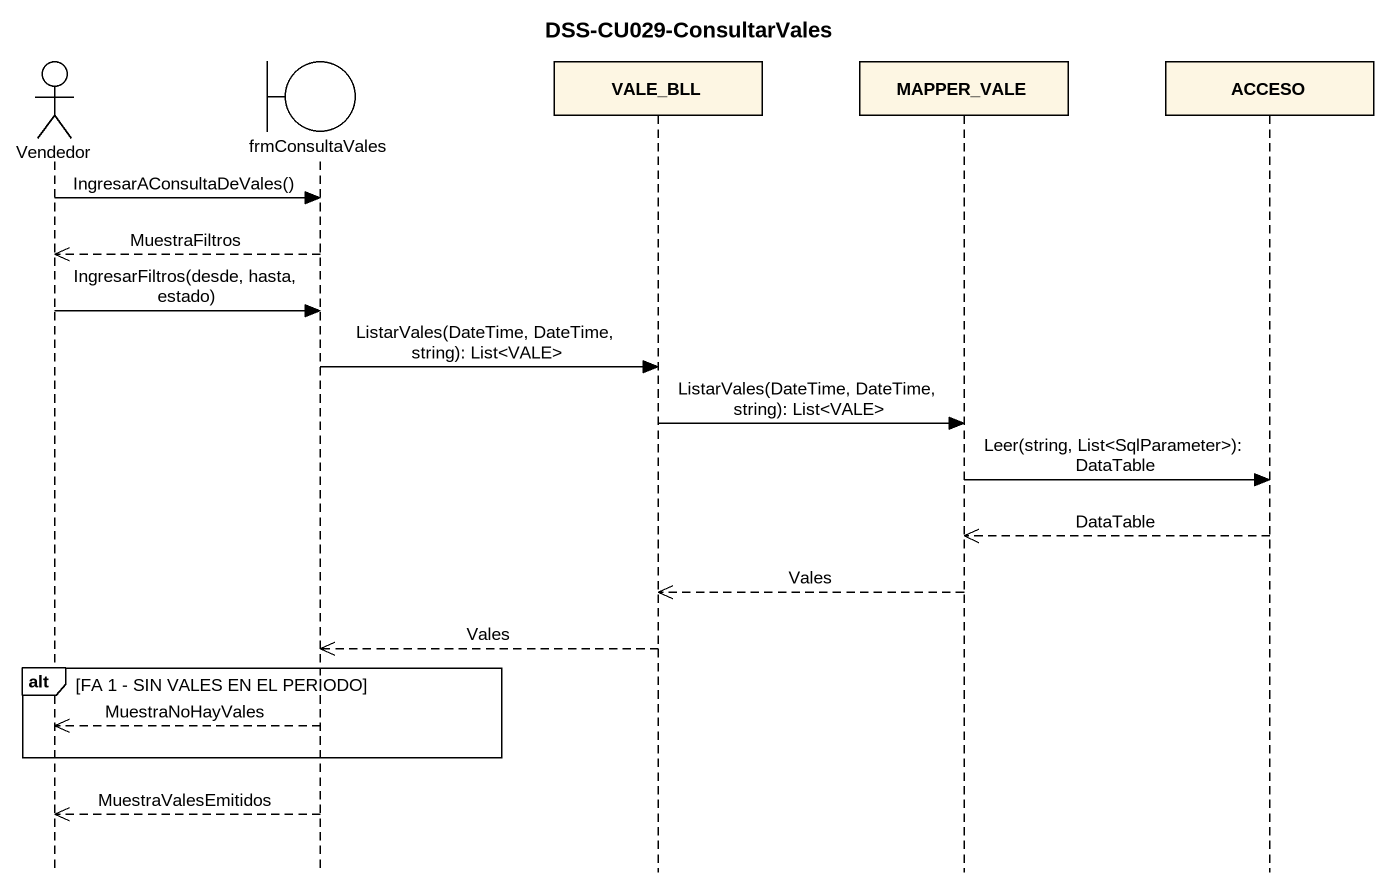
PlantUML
@startuml
title DSS-CU029-ConsultarVales
hide footbox
actor Vendedor
boundary frmConsultaVales
participant VALE_BLL
participant MAPPER_VALE
participant ACCESO

Vendedor -> frmConsultaVales : IngresarAConsultaDeVales()
frmConsultaVales -->> Vendedor : MuestraFiltros
Vendedor -> frmConsultaVales : IngresarFiltros(desde, hasta, estado)
frmConsultaVales -> VALE_BLL : ListarVales(DateTime, DateTime, string): List<VALE>
VALE_BLL -> MAPPER_VALE : ListarVales(DateTime, DateTime, string): List<VALE>
MAPPER_VALE -> ACCESO : Leer(string, List<SqlParameter>): DataTable
ACCESO -->> MAPPER_VALE : DataTable
MAPPER_VALE -->> VALE_BLL : Vales
VALE_BLL -->> frmConsultaVales : Vales
alt FA 1 - SIN VALES EN EL PERIODO
  frmConsultaVales -->> Vendedor : MuestraNoHayVales
end
frmConsultaVales -->> Vendedor : MuestraValesEmitidos
@enduml
